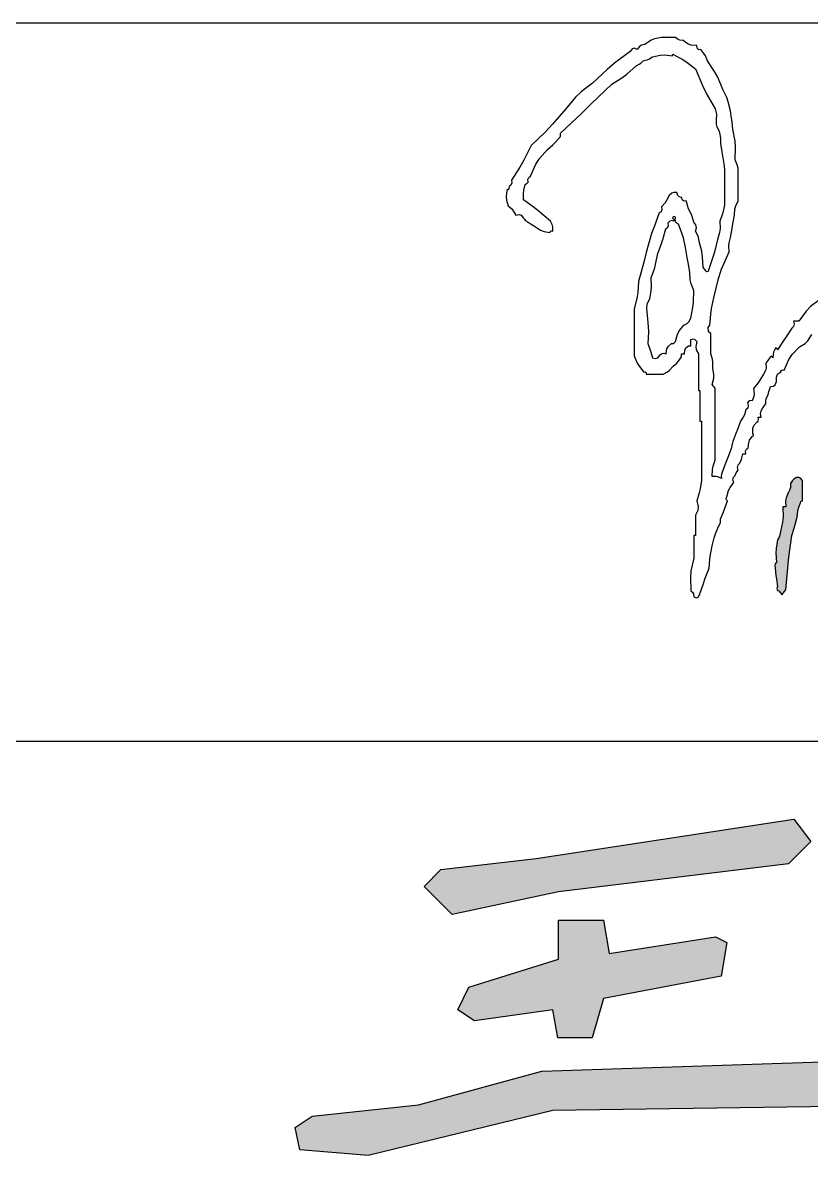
# Model space of a CAD drawing. Extents: x -446699 to 757189, y -606167 to -103070.
# Drawn here: x -84775 to -83128, y -366041 to -363676 of the extents above; entities that cross this region are included whole.
import ezdxf

# ---------------------------------------------------------------- set-up
doc = ezdxf.new("R2010")
doc.units = 0
doc.header["$LTSCALE"] = 1000
doc.header["$MEASUREMENT"] = 0
for name, color, linetype in [('14', 14, 'Continuous'), ('_0', 7, 'Continuous'), ('RAS2DXF', 7, 'Continuous')]:
    doc.layers.add(name, color=color, linetype=linetype)

# ---------------------------------------------------------------- blocks, each defined once
blk = doc.blocks.new('dianziq11')
h = blk.add_hatch(color=4)
h.paths.add_polyline_path([(1184147, -144693), (1184211, -144476), (1184243, -144368), (1184305, -144151), (1184320, -143976), (1184339, -143887), (1184396, -143729), (1184412, -143691), (1184431, -143674), (1184463, -143669), (1184463, -143428), (1184463, -143307), (1184463, -143066), (1184402, -143003), (1184360, -142982), (1184283, -142976), (1184202, -143030), (1184163, -143068), (1184102, -143157), (1184102, -143271), (1184085, -143336), (1184034, -143428), (1183975, -143582), (1183960, -143677), (1183966, -143849), (1183930, -143849), (1183912, -143849), (1183876, -143849), (1183884, -144140), (1183870, -144293), (1183808, -144572), (1183794, -144678), (1183773, -144734), (1183717, -144813), (1183682, -145074), (1183677, -145211), (1183695, -145476), (1183655, -145530), (1183642, -145581), (1183650, -145656), (1183677, -145873), (1183690, -145981), (1183717, -146198), (1183697, -146245), (1183722, -146312), (1183763, -146319), (1183799, -146367), (1183817, -146391), (1183853, -146439), (1183898, -146379), (1183921, -146349), (1183966, -146289), (1184023, -145648), (1184060, -145328)])
h.paths.add_polyline_path([(1188924, -143700), (1188905, -143594), (1188849, -143398), (1188823, -143307), (1188804, -143263), (1188759, -143187), (1188786, -143057), (1188773, -142964), (1188713, -142856), (1188677, -142711), (1188659, -142639), (1188623, -142494), (1188549, -142293), (1188496, -142197), (1188374, -142042), (1188313, -142076), (1188281, -142089), (1188216, -142103), (1188201, -142344), (1188211, -142472), (1188261, -142705), (1188310, -142740), (1188321, -142832), (1188284, -142886), (1188255, -142917), (1188247, -142960), (1188261, -143006), (1188297, -143006), (1188315, -143006), (1188352, -143006), (1188356, -143103), (1188361, -143152), (1188374, -143247), (1188345, -143279), (1188337, -143322), (1188352, -143368), (1188388, -143368), (1188406, -143368), (1188442, -143368), (1188478, -143657), (1188496, -143801), (1188532, -144090), (1188569, -144066), (1188587, -144054), (1188623, -144030), (1188577, -144134), (1188571, -144217), (1188600, -144331), (1188677, -144392), (1188719, -144417), (1188804, -144452), (1188801, -144577), (1188817, -144650), (1188872, -144753), (1188968, -144838), (1189011, -144910), (1189052, -145054), (1189019, -145116), (1189043, -145211), (1189098, -145235), (1189175, -145276), (1189213, -145320), (1189256, -145415), (1189337, -145442), (1189395, -145425), (1189459, -145355), (1189518, -145306), (1189541, -145234), (1189527, -145144), (1189443, -145079), (1189405, -145002), (1189391, -144873), (1189278, -144843), (1189212, -144773), (1189165, -144632), (1189129, -144536), (1189111, -144488), (1189075, -144391), (1189080, -144221), (1189070, -144131), (1189030, -143970), (1188994, -143946), (1188976, -143934), (1188939, -143910)])
h.paths.add_polyline_path([(1200707, -143484), (1200689, -143402), (1200627, -143307), (1200606, -143249), (1200559, -143223), (1200514, -143247), (1200479, -143110), (1200474, -143029), (1200491, -142886), (1200501, -142802), (1200441, -142722), (1200378, -142735), (1200343, -142752), (1200312, -142742), (1200288, -142705), (1200311, -142636), (1200293, -142561), (1200242, -142524), (1200182, -142460), (1200139, -142439), (1200061, -142434), (1199970, -142418), (1199915, -142433), (1199835, -142494), (1199877, -142521), (1199888, -142598), (1199858, -142645), (1199824, -142759), (1199814, -142823), (1199813, -142946), (1199845, -143006), (1199835, -143084), (1199790, -143127), (1199683, -143154), (1199628, -143160), (1199519, -143157), (1199491, -143085), (1199443, -143053), (1199383, -143066), (1199344, -143122), (1199332, -143171), (1199338, -143247), (1199195, -143209), (1199108, -143223), (1198976, -143307), (1198651, -143307), (1198488, -143307), (1198163, -143307), (1198000, -143259), (1197918, -143235), (1197756, -143187), (1197620, -143187), (1197620, -143247), (1197683, -143300), (1197727, -143315), (1197801, -143307), (1197837, -143355), (1197855, -143380), (1197891, -143428), (1198198, -143452), (1198355, -143446), (1198660, -143398), (1198928, -143336), (1199066, -143324), (1199338, -143337), (1199530, -143259), (1199635, -143240), (1199835, -143247), (1199861, -143134), (1199880, -143078), (1199926, -142976), (1199977, -142921), (1199993, -142848), (1199971, -142765), (1199991, -142762), (1200006, -142772), (1200016, -142795), (1200077, -142823), (1200122, -142814), (1200175, -142765), (1200221, -142928), (1200260, -143007), (1200355, -143127), (1200414, -143263), (1200406, -143395), (1200333, -143518), (1200146, -143650), (1200042, -143700), (1199835, -143759), (1199588, -143840), (1199457, -143859), (1199202, -143849), (1199094, -143898), (1199040, -143922), (1198931, -143970), (1198642, -143970), (1198497, -143970), (1198208, -143970), (1198208, -143946), (1198208, -143934), (1198208, -143910), (1197991, -143910), (1197882, -143910), (1197665, -143910), (1197578, -143816), (1197504, -143791), (1197394, -143819), (1197105, -143771), (1196960, -143747), (1196671, -143699), (1196523, -143674), (1196448, -143650), (1196309, -143578), (1196128, -143530), (1196038, -143506), (1195857, -143458), (1195586, -143372), (1195450, -143329), (1195179, -143247), (1195179, -143307), (1195179, -143368), (1195305, -143416), (1195368, -143440), (1195495, -143488), (1195485, -143568), (1195509, -143632), (1195563, -143669), (1195583, -143604), (1195623, -143572), (1195676, -143578), (1195766, -143594), (1195811, -143600), (1195902, -143608), (1195902, -143657), (1195902, -143681), (1195902, -143729), (1195975, -143722), (1196011, -143716), (1196083, -143699), (1196127, -143710), (1196153, -143735), (1196173, -143789), (1196410, -143773), (1196534, -143792), (1196761, -143879), (1196926, -143880), (1197012, -143899), (1197168, -143970), (1197385, -143970), (1197493, -143970), (1197710, -143970), (1197723, -144016), (1197773, -144033), (1197801, -144000), (1197912, -143989), (1197977, -144011), (1198072, -144090), (1198470, -144090), (1198669, -144090), (1199067, -144090), (1199157, -144042), (1199202, -144018), (1199293, -143970), (1199508, -143932), (1199618, -143926), (1199835, -143940), (1199922, -143898), (1199969, -143886), (1200061, -143879), (1200089, -143951), (1200137, -143984), (1200197, -143970), (1200233, -143873), (1200251, -143825), (1200288, -143729), (1200347, -143743), (1200396, -143711), (1200423, -143639), (1200526, -143592), (1200587, -143585), (1200694, -143608)])
for p, q in [((1179653, -130264), (1179580, -130358)), ((1179707, -130228), (1179653, -130264)), ((1179807, -130207), (1179707, -130228)), ((1179992, -130080), (1179807, -130207)), ((1180097, -130036), (1179992, -130080)), ((1180304, -129997), (1180097, -130036)), ((1180467, -129997), (1180304, -129997)), ((1180548, -129997), (1180467, -129997)), ((1180711, -129997), (1180548, -129997)), ((1180791, -130064), (1180711, -129997)), ((1180842, -130084), (1180791, -130064)), ((1180937, -130087), (1180842, -130084)), ((1181085, -130194), (1180937, -130087)), ((1181175, -130227), (1181085, -130194)), ((1181344, -130238), (1181175, -130227)), ((1181350, -130314), (1181344, -130238)), ((1179377, -130418), (1178918, -130755)), ((1179435, -130339), (1179377, -130418)), ((1179503, -130319), (1179435, -130339)), ((1179580, -130358), (1179503, -130319)), ((1179931, -130638), (1180033, -130569)), ((1180033, -130569), (1180265, -130520)), ((1180265, -130520), (1180386, -130514)), ((1180386, -130514), (1180620, -130539)), ((1180620, -130539), (1180623, -130512)), ((1180623, -130512), (1180648, -130495)), ((1180648, -130495), (1180666, -130509)), ((1180666, -130509), (1180928, -130651)), ((1181399, -130367), (1181350, -130314)), ((1181457, -130358), (1181399, -130367)), ((1181552, -130473), (1181457, -130358)), ((1181595, -130542), (1181552, -130473)), ((1181660, -130689), (1181595, -130542)), ((1178694, -130943), (1178269, -131352)), ((1178918, -130755), (1178694, -130943)), ((1179281, -131084), (1179558, -130840)), ((1179558, -130840), (1179644, -130793)), ((1179644, -130793), (1179686, -130762)), ((1179686, -130762), (1179761, -130689)), ((1179761, -130689), (1179874, -130663)), ((1179874, -130663), (1179931, -130638)), ((1180928, -130651), (1181056, -130736)), ((1181056, -130736), (1181299, -130930)), ((1181299, -130930), (1181507, -131422)), ((1181866, -131000), (1181660, -130689)), ((1178834, -131382), (1179135, -131194)), ((1179135, -131194), (1179281, -131084)), ((1181959, -131172), (1181866, -131000)), ((1182112, -131532), (1181959, -131172)), ((1177931, -131606), (1177769, -131760)), ((1178269, -131352), (1177931, -131606)), ((1178230, -131962), (1178834, -131382)), ((1181507, -131422), (1181625, -131660)), ((1182223, -131771), (1182112, -131532)), ((1177769, -131760), (1177478, -132105)), ((1181625, -131660), (1181886, -132105)), ((1182269, -131900), (1182223, -131771)), ((1182338, -132165), (1182269, -131900)), ((1177478, -132105), (1177086, -132561)), ((1177320, -132827), (1177927, -132251)), ((1177927, -132251), (1178230, -131962)), ((1181886, -132105), (1181913, -132220)), ((1181918, -132285), (1181909, -132406)), ((1181913, -132220), (1181918, -132285)), ((1182367, -132381), (1182338, -132165)), ((1177086, -132561), (1176881, -132779)), ((1181909, -132406), (1181916, -132558)), ((1181916, -132558), (1181937, -132640)), ((1182380, -132490), (1182367, -132381)), ((1182406, -132707), (1182380, -132490)), ((1176881, -132779), (1176461, -133189)), ((1177176, -133089), (1177320, -132918)), ((1177320, -132864), (1177320, -132827)), ((1177320, -132882), (1177320, -132864)), ((1177320, -132918), (1177320, -132882)), ((1181937, -132640), (1181999, -132767)), ((1181999, -132767), (1182029, -132908)), ((1182029, -132908), (1182038, -132982)), ((1182470, -133060), (1182406, -132707)), ((1176461, -133189), (1176244, -133616)), ((1176936, -133309), (1177098, -133169)), ((1177098, -133169), (1177176, -133089)), ((1182038, -132982), (1182045, -133129)), ((1182045, -133129), (1182081, -133369)), ((1182484, -133247), (1182470, -133060)), ((1182474, -133610), (1182484, -133247)), ((1176244, -133616), (1176126, -133822)), ((1176596, -133740), (1176701, -133575)), ((1176701, -133575), (1176936, -133309)), ((1182081, -133369), (1182099, -133490)), ((1182099, -133490), (1182135, -133731)), ((1182510, -133707), (1182474, -133610)), ((1176126, -133822), (1175873, -134213)), ((1176438, -134092), (1176596, -133740)), ((1182135, -133731), (1182144, -133791)), ((1182144, -133791), (1182149, -133821)), ((1182149, -133821), (1182158, -133881)), ((1182158, -133881), (1182158, -134303)), ((1182528, -133755), (1182510, -133707)), ((1182564, -133851), (1182528, -133755)), ((1182564, -134237), (1182564, -133851)), ((1175883, -134292), (1175859, -134357)), ((1175873, -134213), (1175883, -134292)), ((1176316, -134309), (1176334, -134297)), ((1176334, -134297), (1176370, -134273)), ((1176360, -134193), (1176384, -134129)), ((1176370, -134273), (1176360, -134193)), ((1176384, -134129), (1176438, -134092)), ((1182564, -134429), (1182564, -134237)), ((1175737, -134514), (1175723, -134695)), ((1175778, -134487), (1175737, -134514)), ((1175797, -134453), (1175778, -134487)), ((1175805, -134393), (1175797, -134453)), ((1175859, -134357), (1175805, -134393)), ((1176228, -134603), (1176238, -134507)), ((1176235, -134785), (1176228, -134603)), ((1176238, -134507), (1176280, -134333)), ((1176280, -134333), (1176316, -134309)), ((1180607, -134592), (1180530, -134664)), ((1180662, -134570), (1180607, -134592)), ((1180756, -134574), (1180662, -134570)), ((1180785, -134660), (1180756, -134574)), ((1182158, -134303), (1182158, -134514)), ((1182158, -134514), (1182158, -134935)), ((1182564, -134815), (1182564, -134429)), ((1175723, -134695), (1175733, -134796)), ((1175733, -134796), (1175783, -134966)), ((1175783, -134966), (1175883, -135057)), ((1176557, -135025), (1176235, -134785)), ((1180404, -134876), (1180304, -134996)), ((1180450, -134809), (1180404, -134876)), ((1180530, -134664), (1180450, -134809)), ((1180823, -134702), (1180785, -134660)), ((1180892, -134725), (1180823, -134702)), ((1180919, -134797), (1180892, -134725)), ((1180968, -134829), (1180919, -134797)), ((1181027, -134815), (1180968, -134829)), ((1181058, -134910), (1181027, -134815)), ((1181071, -134958), (1181058, -134910)), ((1181095, -135056), (1181071, -134958)), ((1182158, -134935), (1182115, -135133)), ((1182465, -135058), (1182490, -134964)), ((1182490, -134964), (1182564, -134815)), ((1175883, -135057), (1175930, -135113)), ((1175930, -135113), (1176009, -135237)), ((1176009, -135237), (1176102, -135219)), ((1176102, -135219), (1176164, -135244)), ((1176164, -135244), (1176235, -135327)), ((1176716, -135151), (1176557, -135025)), ((1177026, -135417), (1176716, -135151)), ((1180236, -135176), (1180146, -135417)), ((1180290, -135140), (1180236, -135176)), ((1180314, -135075), (1180290, -135140)), ((1180304, -134996), (1180314, -135075)), ((1180644, -135289), (1180620, -135327)), ((1180676, -135278), (1180644, -135289)), ((1180711, -135297), (1180676, -135278)), ((1180706, -135394), (1180711, -135297)), ((1181175, -135198), (1181095, -135056)), ((1181208, -135280), (1181175, -135198)), ((1181253, -135447), (1181208, -135280)), ((1182087, -135231), (1182022, -135417)), ((1182115, -135133), (1182087, -135231)), ((1182407, -135502), (1182451, -135237)), ((1182451, -135237), (1182465, -135058)), ((1176235, -135327), (1176253, -135351)), ((1176253, -135351), (1176262, -135363)), ((1176262, -135363), (1176280, -135387)), ((1176280, -135387), (1176461, -135508)), ((1176461, -135508), (1176551, -135568)), ((1176551, -135568), (1176732, -135688)), ((1177080, -135520), (1177026, -135417)), ((1177097, -135593), (1177080, -135520)), ((1177094, -135718), (1177097, -135593)), ((1180100, -135538), (1180010, -135779)), ((1180146, -135417), (1180100, -135538)), ((1180471, -135621), (1180417, -135658)), ((1180495, -135557), (1180471, -135621)), ((1180543, -135415), (1180485, -135477)), ((1180485, -135477), (1180495, -135557)), ((1180592, -135398), (1180543, -135415)), ((1180666, -135417), (1180592, -135398)), ((1180620, -135327), (1180649, -135349)), ((1180649, -135349), (1180661, -135374)), ((1180661, -135374), (1180666, -135417)), ((1180736, -135464), (1180706, -135394)), ((1180801, -135508), (1180736, -135464)), ((1180904, -135772), (1180801, -135508)), ((1181313, -135525), (1181253, -135447)), ((1181299, -135718), (1181328, -135615)), ((1181328, -135615), (1181313, -135525)), ((1182022, -135417), (1182027, -135637)), ((1182338, -135899), (1182384, -135634)), ((1182384, -135634), (1182407, -135502)), ((1176732, -135688), (1176839, -135725)), ((1176839, -135725), (1176894, -135737)), ((1176894, -135737), (1177003, -135749)), ((1177003, -135749), (1177027, -135710)), ((1177027, -135710), (1177059, -135700)), ((1177059, -135700), (1177094, -135718)), ((1180010, -135779), (1179853, -136343)), ((1180331, -135967), (1180281, -136118)), ((1180417, -135658), (1180331, -135967)), ((1180945, -135913), (1180904, -135772)), ((1181005, -136200), (1180945, -135913)), ((1181363, -135822), (1181299, -135718)), ((1181388, -135889), (1181363, -135822)), ((1181412, -136020), (1181388, -135889)), ((1181954, -135959), (1181862, -136329)), ((1182012, -135754), (1181954, -135959)), ((1182027, -135637), (1182012, -135754)), ((1182298, -136061), (1182338, -135899)), ((1180281, -136118), (1180168, -136411)), ((1181059, -136489), (1181005, -136200)), ((1181491, -136308), (1181412, -136020)), ((1182288, -136150), (1182298, -136061)), ((1182293, -136321), (1182288, -136150)), ((1179776, -136626), (1179626, -137194)), ((1179853, -136343), (1179776, -136626)), ((1180168, -136411), (1180118, -136697)), ((1181086, -136634), (1181059, -136489)), ((1181140, -136923), (1181086, -136634)), ((1181514, -136466), (1181491, -136308)), ((1181525, -136772), (1181514, -136466)), ((1181807, -136511), (1181683, -136863)), ((1181862, -136329), (1181807, -136511)), ((1182071, -136835), (1182293, -136321)), ((1180081, -136838), (1179987, -137104)), ((1180118, -136697), (1180081, -136838)), ((1181148, -137148), (1181140, -136923)), ((1181561, -136821), (1181525, -136772)), ((1181579, -136845), (1181561, -136821)), ((1181615, -136893), (1181579, -136845)), ((1181637, -136917), (1181615, -136893)), ((1181676, -136900), (1181637, -136917)), ((1181683, -136863), (1181676, -136900)), ((1181979, -137112), (1182071, -136835)), ((1179626, -137194), (1179605, -137526)), ((1179987, -137104), (1179991, -137346)), ((1181173, -137267), (1181148, -137148)), ((1181253, -137465), (1181173, -137267)), ((1181841, -137676), (1181979, -137112)), ((1179605, -137526), (1179577, -137695)), ((1179982, -137470), (1179942, -137706)), ((1179991, -137346), (1179982, -137470)), ((1181246, -137794), (1181253, -137465)), ((1179577, -137695), (1179490, -138007)), ((1179872, -137878), (1179855, -137993)), ((1179942, -137706), (1179872, -137878)), ((1181163, -138278), (1181227, -137961)), ((1181227, -137961), (1181246, -137794)), ((1181778, -137996), (1181841, -137676)), ((1184691, -137938), (1184563, -138070)), ((1184961, -137736), (1184691, -137938)), ((1179490, -138007), (1179490, -138561)), ((1179855, -137993), (1179874, -138188)), ((1179874, -138188), (1179910, -138522)), ((1181105, -138391), (1181163, -138278)), ((1181728, -138489), (1181755, -138160)), ((1181755, -138160), (1181778, -137996)), ((1184563, -138070), (1184350, -138368)), ((1179490, -138561), (1179490, -138838)), ((1179910, -138522), (1179915, -138694)), ((1180828, -138644), (1180959, -138489)), ((1180959, -138489), (1181056, -138441)), ((1181056, -138441), (1181105, -138391)), ((1181676, -138557), (1181728, -138489)), ((1181687, -138681), (1181676, -138557)), ((1184147, -138579), (1183975, -138832)), ((1184198, -138524), (1184147, -138579)), ((1184255, -138368), (1184192, -138368)), ((1184192, -138368), (1184214, -138451)), ((1184214, -138451), (1184198, -138524)), ((1184287, -138368), (1184255, -138368)), ((1184350, -138368), (1184287, -138368)), ((1179490, -138838), (1179490, -139392)), ((1179915, -138694), (1179897, -139031)), ((1180673, -139012), (1180711, -138971)), ((1180711, -138971), (1180773, -138752)), ((1180773, -138752), (1180828, -138644)), ((1181163, -138911), (1181236, -138891)), ((1181163, -138983), (1181163, -138911)), ((1181236, -138891), (1181286, -138908)), ((1181286, -138908), (1181344, -138971)), ((1181344, -138971), (1181312, -139111)), ((1181751, -138730), (1181687, -138681)), ((1181751, -138971), (1181751, -138730)), ((1181751, -139091), (1181751, -138971)), ((1183889, -138958), (1183717, -139212)), ((1183975, -138832), (1183889, -138958)), ((1184539, -139027), (1184620, -138946)), ((1184620, -138946), (1184735, -138760)), ((1179897, -139031), (1179957, -139196)), ((1179957, -139196), (1179984, -139281)), ((1179984, -139281), (1180033, -139453)), ((1180440, -139332), (1180458, -139187)), ((1180458, -139187), (1180502, -139104)), ((1180502, -139104), (1180598, -139031)), ((1180598, -139031), (1180646, -139027)), ((1180646, -139027), (1180673, -139012)), ((1180982, -139332), (1180990, -139219)), ((1180990, -139219), (1181022, -139150)), ((1181022, -139150), (1181095, -139091)), ((1181095, -139091), (1181122, -139091)), ((1181122, -139091), (1181136, -139091)), ((1181136, -139091), (1181163, -139091)), ((1181163, -139019), (1181163, -138983)), ((1181163, -139091), (1181163, -139019)), ((1181312, -139111), (1181324, -139214)), ((1181324, -139214), (1181389, -139332)), ((1181751, -139332), (1181751, -139091)), ((1183607, -139281), (1183592, -139339)), ((1183650, -139182), (1183607, -139281)), ((1183672, -139158), (1183650, -139182)), ((1183710, -139175), (1183672, -139158)), ((1183717, -139212), (1183710, -139175)), ((1184155, -139347), (1184373, -139121)), ((1184373, -139121), (1184539, -139027)), ((1179490, -139392), (1179587, -139605)), ((1179587, -139605), (1179648, -139705)), ((1180033, -139453), (1180126, -139470)), ((1180126, -139470), (1180188, -139445)), ((1180188, -139445), (1180259, -139362)), ((1180259, -139362), (1180324, -139320)), ((1180324, -139320), (1180368, -139313)), ((1180368, -139313), (1180440, -139332)), ((1180643, -139694), (1180753, -139606)), ((1180753, -139606), (1180805, -139549)), ((1180805, -139549), (1180892, -139423)), ((1180892, -139368), (1180892, -139332)), ((1180892, -139332), (1180928, -139332)), ((1180892, -139386), (1180892, -139368)), ((1180892, -139423), (1180892, -139386)), ((1180928, -139332), (1180946, -139332)), ((1180946, -139332), (1180982, -139332)), ((1181389, -139332), (1181389, -139766)), ((1181803, -139490), (1181751, -139332)), ((1181818, -139581), (1181803, -139490)), ((1181818, -139754), (1181818, -139581)), ((1183433, -139531), (1183378, -139603)), ((1183378, -139603), (1183384, -139740)), ((1183460, -139495), (1183433, -139531)), ((1183514, -139423), (1183460, -139495)), ((1183536, -139399), (1183514, -139423)), ((1183575, -139416), (1183536, -139399)), ((1183582, -139453), (1183575, -139416)), ((1183592, -139339), (1183582, -139453)), ((1183921, -139814), (1184058, -139496)), ((1184058, -139496), (1184155, -139347)), ((1179648, -139705), (1179784, -139874)), ((1179784, -139874), (1179814, -139858)), ((1179814, -139858), (1179851, -139891)), ((1179851, -139891), (1179852, -139934)), ((1179852, -139934), (1180051, -139934)), ((1180051, -139934), (1180150, -139934)), ((1180150, -139934), (1180349, -139934)), ((1180349, -139934), (1180477, -139865)), ((1180477, -139865), (1180539, -139815)), ((1180539, -139815), (1180643, -139694)), ((1181389, -139766), (1181389, -139983)), ((1181848, -139943), (1181818, -139754)), ((1181843, -140053), (1181848, -139943)), ((1183310, -139934), (1183197, -140108)), ((1183368, -139820), (1183310, -139934)), ((1183384, -139740), (1183368, -139820)), ((1183687, -140022), (1183725, -139931)), ((1183725, -139931), (1183808, -139874)), ((1183808, -139874), (1183835, -139820)), ((1183835, -139820), (1183873, -139799)), ((1183873, -139799), (1183921, -139814)), ((1181389, -139983), (1181389, -140416)), ((1181796, -140236), (1181843, -140053)), ((1181832, -140284), (1181796, -140236)), ((1181850, -140308), (1181832, -140284)), ((1181886, -140356), (1181850, -140308)), ((1183138, -140193), (1183017, -140356)), ((1183197, -140108), (1183138, -140193)), ((1183484, -140390), (1183514, -140296)), ((1183514, -140296), (1183599, -140286)), ((1183599, -140286), (1183651, -140243)), ((1183651, -140243), (1183695, -140145)), ((1183695, -140145), (1183687, -140022)), ((1181389, -140416), (1181407, -140416)), ((1181407, -140416), (1181416, -140416)), ((1181416, -140416), (1181434, -140416)), ((1181434, -140416), (1181434, -140778)), ((1181886, -141199), (1181886, -140356)), ((1183022, -140588), (1182971, -140717)), ((1183017, -140356), (1183033, -140501)), ((1183033, -140501), (1183022, -140588)), ((1183378, -140694), (1183395, -140628)), ((1183395, -140628), (1183446, -140537)), ((1183446, -140537), (1183470, -140439)), ((1183470, -140439), (1183484, -140390)), ((1181434, -140778), (1181434, -140958)), ((1181434, -140958), (1181434, -141320)), ((1182842, -140934), (1182791, -140988)), ((1182877, -140725), (1182836, -140778)), ((1182836, -140778), (1182858, -140860)), ((1182858, -140860), (1182842, -140934)), ((1182915, -140709), (1182877, -140725)), ((1182971, -140717), (1182915, -140709)), ((1183235, -141014), (1183288, -140928)), ((1183288, -140928), (1183324, -140880)), ((1183324, -140880), (1183342, -140856)), ((1183342, -140856), (1183378, -140808)), ((1183378, -140808), (1183378, -140694)), ((1181886, -141621), (1181886, -141199)), ((1182711, -141203), (1182632, -141320)), ((1182745, -141133), (1182711, -141203)), ((1182791, -140988), (1182745, -141133)), ((1183107, -141350), (1183148, -141314)), ((1183148, -141314), (1183163, -141262)), ((1183163, -141262), (1183152, -141199)), ((1183152, -141199), (1183188, -141199)), ((1183188, -141199), (1183206, -141199)), ((1183206, -141199), (1183243, -141199)), ((1183222, -141092), (1183235, -141014)), ((1183243, -141199), (1183222, -141092)), ((1181434, -141320), (1181452, -141320)), ((1181452, -141320), (1181461, -141320)), ((1181461, -141320), (1181479, -141320)), ((1181479, -141320), (1181479, -142018)), ((1181886, -142464), (1181886, -141621)), ((1182542, -141561), (1182497, -141681)), ((1182632, -141320), (1182542, -141561)), ((1182991, -141536), (1183023, -141443)), ((1182994, -141681), (1182991, -141536)), ((1183023, -141443), (1183107, -141350)), ((1182406, -141922), (1182388, -141994)), ((1182497, -141681), (1182406, -141922)), ((1182858, -142103), (1182871, -141958)), ((1182871, -141958), (1182898, -141879)), ((1182898, -141879), (1182971, -141771)), ((1182971, -141771), (1182999, -141762)), ((1183012, -141711), (1182994, -141681)), ((1182999, -141762), (1183012, -141711)), ((1181479, -142018), (1181479, -142368)), ((1182361, -142103), (1182253, -142392)), ((1182379, -142030), (1182361, -142103)), ((1182388, -141994), (1182379, -142030)), ((1182674, -142397), (1182700, -142283)), ((1182700, -142283), (1182736, -142283)), ((1182736, -142283), (1182754, -142283)), ((1182754, -142283), (1182791, -142283)), ((1182780, -142204), (1182804, -142139)), ((1182791, -142283), (1182780, -142204)), ((1182804, -142139), (1182858, -142103)), ((1181479, -142368), (1181479, -143066)), ((1181806, -142748), (1181825, -142645)), ((1181825, -142645), (1181886, -142464)), ((1182198, -142536), (1182090, -142825)), ((1182253, -142392), (1182198, -142536)), ((1182543, -142682), (1182558, -142609)), ((1182558, -142609), (1182610, -142554)), ((1182610, -142554), (1182655, -142453)), ((1182655, -142453), (1182674, -142397)), ((1181796, -142946), (1181806, -142748)), ((1181906, -142946), (1181796, -142946)), ((1181963, -142959), (1181906, -142946)), ((1182067, -143006), (1181963, -142959)), ((1182065, -142891), (1182059, -142934)), ((1182059, -142934), (1182067, -143006)), ((1182090, -142825), (1182065, -142891)), ((1182407, -143044), (1182423, -142971)), ((1182423, -142971), (1182474, -142916)), ((1182474, -142916), (1182498, -142846)), ((1182498, -142846), (1182519, -142812)), ((1182519, -142812), (1182564, -142765)), ((1182564, -142765), (1182543, -142682)), ((1184283, -142976), (1184202, -143030)), ((1184360, -142982), (1184283, -142976)), ((1184402, -143003), (1184360, -142982)), ((1181436, -143311), (1181408, -143432)), ((1181479, -143066), (1181436, -143311)), ((1182281, -143362), (1182324, -143271)), ((1182324, -143271), (1182429, -143127)), ((1182429, -143127), (1182407, -143044)), ((1184102, -143271), (1184085, -143336)), ((1184163, -143068), (1184102, -143157)), ((1184102, -143157), (1184102, -143271)), ((1184202, -143030), (1184163, -143068)), ((1184463, -143066), (1184402, -143003)), ((1184463, -143307), (1184463, -143066)), ((1184463, -143428), (1184463, -143307)), ((1181408, -143432), (1181344, -143669)), ((1182207, -143592), (1182225, -143548)), ((1182217, -143642), (1182207, -143592)), ((1182248, -143669), (1182217, -143642)), ((1182225, -143548), (1182281, -143362)), ((1183975, -143582), (1183960, -143677)), ((1184034, -143428), (1183975, -143582)), ((1184085, -143336), (1184034, -143428)), ((1184463, -143669), (1184463, -143428)), ((1181369, -143948), (1181299, -144090)), ((1181344, -143669), (1181381, -143832)), ((1181381, -143832), (1181369, -143948)), ((1182126, -143994), (1182167, -143885)), ((1182167, -143885), (1182248, -143669)), ((1183912, -143849), (1183876, -143849)), ((1183876, -143849), (1183884, -144140)), ((1183930, -143849), (1183912, -143849)), ((1183966, -143849), (1183930, -143849)), ((1183960, -143677), (1183966, -143849)), ((1184305, -144151), (1184320, -143976)), ((1184320, -143976), (1184339, -143887)), ((1184339, -143887), (1184396, -143729)), ((1184396, -143729), (1184412, -143691)), ((1184412, -143691), (1184431, -143674)), ((1184431, -143674), (1184463, -143669)), ((1181299, -144090), (1181299, -144331)), ((1182022, -144353), (1182038, -144302)), ((1182038, -144302), (1182045, -144211)), ((1182045, -144211), (1182126, -143994)), ((1183870, -144293), (1183808, -144572)), ((1183884, -144140), (1183870, -144293)), ((1184243, -144368), (1184305, -144151)), ((1181299, -144331), (1181299, -144452)), ((1181299, -144452), (1181299, -144693)), ((1181858, -144759), (1181894, -144644)), ((1181894, -144644), (1181977, -144422)), ((1181977, -144422), (1182022, -144353)), ((1183808, -144572), (1183794, -144678)), ((1184147, -144693), (1184211, -144476)), ((1184211, -144476), (1184243, -144368)), ((1181271, -144693), (1181253, -144693)), ((1181253, -144693), (1181253, -144958)), ((1181253, -144958), (1181253, -145090)), ((1181280, -144693), (1181271, -144693)), ((1181299, -144693), (1181280, -144693)), ((1181796, -144994), (1181858, -144759)), ((1183717, -144813), (1183682, -145074)), ((1183773, -144734), (1183717, -144813)), ((1183794, -144678), (1183773, -144734)), ((1184060, -145328), (1184147, -144693)), ((1181253, -145090), (1181253, -145355)), ((1181723, -145388), (1181742, -145253)), ((1181742, -145253), (1181796, -144994)), ((1183682, -145074), (1183677, -145211)), ((1183677, -145211), (1183695, -145476)), ((1181253, -145355), (1181170, -145728)), ((1181590, -145953), (1181705, -145656)), ((1181705, -145656), (1181723, -145388)), ((1183655, -145530), (1183642, -145581)), ((1183642, -145581), (1183650, -145656)), ((1183650, -145656), (1183677, -145873)), ((1183695, -145476), (1183655, -145530)), ((1183966, -146289), (1184023, -145648)), ((1184023, -145648), (1184060, -145328)), ((1181170, -145728), (1181151, -145931)), ((1181151, -145931), (1181163, -146319)), ((1181536, -146104), (1181590, -145953)), ((1183677, -145873), (1183690, -145981)), ((1183690, -145981), (1183717, -146198)), ((1181163, -146319), (1181219, -146364)), ((1181434, -146409), (1181536, -146104)), ((1183717, -146198), (1183697, -146245)), ((1183697, -146245), (1183722, -146312)), ((1183722, -146312), (1183763, -146319)), ((1183763, -146319), (1183799, -146367)), ((1183921, -146349), (1183966, -146289)), ((1181219, -146364), (1181243, -146414)), ((1181243, -146414), (1181253, -146499)), ((1181253, -146499), (1181328, -146525)), ((1181328, -146525), (1181390, -146494)), ((1181390, -146494), (1181434, -146409)), ((1183799, -146367), (1183817, -146391)), ((1183817, -146391), (1183853, -146439)), ((1183853, -146439), (1183898, -146379)), ((1183898, -146379), (1183921, -146349))]:
    blk.add_line(p, q)
blk = doc.blocks.new('YHYHHRR')
at = {"linetype": 'Continuous'}
h = blk.add_hatch(color=4, dxfattribs=at)
h.dxf.hatch_style = 1
h.paths.add_polyline_path([(263802.6, 470086.3), (263670, 470070.7), (263646.6, 470047.3), (263685.6, 470008.3), (263833.8, 470039.5), (264153.6, 470078.5), (264184.8, 470109.7), (264161.4, 470140.9)])
h = blk.add_hatch(color=4, dxfattribs=at)
h.dxf.hatch_style = 1
h.paths.add_polyline_path([(264060, 469922.5), (264067.8, 469969.3), (264052.2, 469977.1), (263904, 469953.7), (263896.2, 470000.5), (263833.8, 470000.5), (263833.8, 469945.9), (263709, 469906.9), (263693.4, 469875.7), (263716.8, 469860.1), (263826, 469875.7), (263832.5, 469836.7), (263880.6, 469836.7), (263896.2, 469891.3)])
h = blk.add_hatch(color=4, dxfattribs=at)
h.dxf.hatch_style = 1
h.paths.add_polyline_path([(263810.4, 469789.9), (263638.8, 469743.1), (263490.6, 469727.5), (263467.2, 469711.9), (263473.5, 469680.7), (263568.6, 469672.9), (263826, 469735.3), (264379.8, 469743.1), (264379.8, 469797.7), (264325.2, 469797.7), (264270.6, 469805.5)])
at = {"layer": '14', "color": 14}
for p, q in [((256880.6, 471249.5), (266880.6, 471249.5)), ((256880.6, 470249.5), (266880.6, 470249.5))]:
    blk.add_line(p, q, dxfattribs=at)
at = {"layer": 'RAS2DXF', "color": 0}
for points in [[(263685.6, 470008.3, -37267.2), (263646.6, 470047.3, -37267.2), (263670, 470070.7, -37267.2), (263802.6, 470086.3, -37267.2), (264161.4, 470140.9, -37267.2), (264184.8, 470109.7, -37267.2), (264153.6, 470078.5, -37267.2), (263833.8, 470039.5, -37267.2), (263685.6, 470008.3, -37267.2)], [(263832.5, 469836.7, -37267.2), (263826, 469875.7, -37267.2), (263716.8, 469860.1, -37267.2), (263693.4, 469875.7, -37267.2), (263709, 469906.9, -37267.2), (263833.8, 469945.9, -37267.2), (263833.8, 470000.5, -37267.2), (263896.2, 470000.5, -37267.2), (263904, 469953.7, -37267.2), (264052.2, 469977.1, -37267.2), (264067.8, 469969.3, -37267.2), (264060, 469922.5, -37267.2), (263896.2, 469891.3, -37267.2), (263880.6, 469836.7, -37267.2), (263832.5, 469836.7, -37267.2)], [(263473.5, 469680.7, -37267.2), (263467.2, 469711.9, -37267.2), (263490.6, 469727.5, -37267.2), (263638.8, 469743.1, -37267.2), (263810.4, 469789.9, -37267.2), (264270.6, 469805.5, -37267.2), (264325.2, 469797.7, -37267.2), (264379.8, 469797.7, -37267.2), (264379.8, 469743.1, -37267.2), (263826, 469735.3, -37267.2), (263568.6, 469672.9, -37267.2), (263473.5, 469680.7, -37267.2)]]:
    blk.add_polyline3d(points, dxfattribs=at)
at = {"layer": '_0', "xscale": 0.0471933356930011, "yscale": 0.0471933356930011, "zscale": 0.0471933356930011}
blk.add_blockref('dianziq11', (208274.7, 477364.1), dxfattribs=at)

msp = doc.modelspace()

# ---------------------------------------------------------------- block references
at = {"xscale": 1.5, "yscale": 1.5, "zscale": 1.5}
msp.add_blockref('YHYHHRR', (-479406.5, -1070550.3), dxfattribs=at)

doc.saveas('drawing.dxf')
